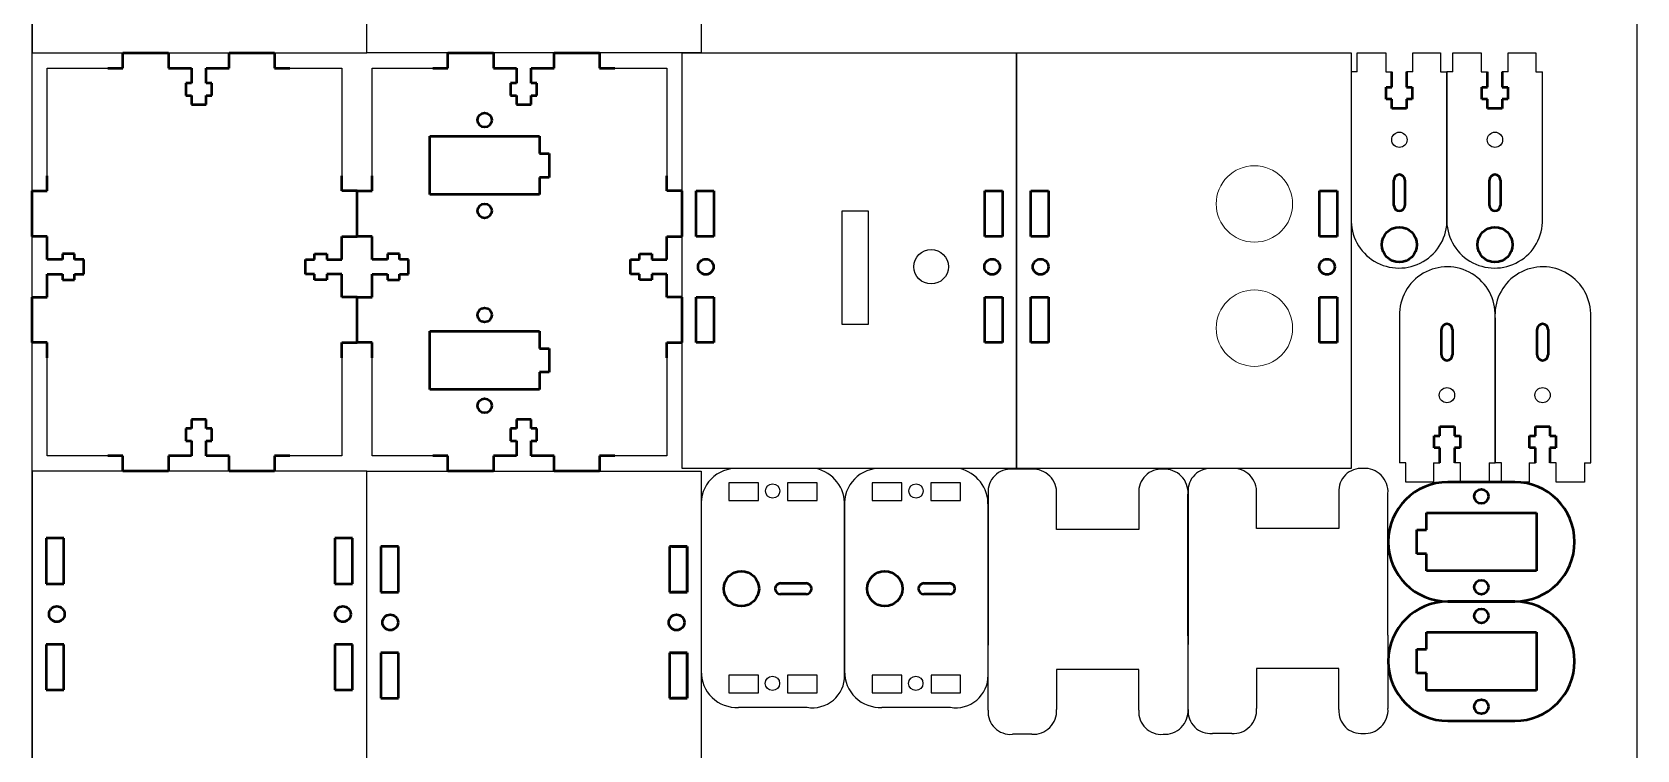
# Model space of a CAD drawing. Header units: millimetres. Extents: x 3153 to 3489, y 398 to 1818.
# Drawn here: x 3153.4 to 3489.2, y 1374 to 1524.2 of the extents above; entities that cross this region are included whole.
import ezdxf

# ---------------------------------------------------------------- set-up
doc = ezdxf.new("R2010")
doc.units = ezdxf.units.MM
doc.layers.add('Visible (ANSI)', color=7, linetype='Continuous', lineweight=50)

msp = doc.modelspace()

# ---------------------------------------------------------------- linework, layer by layer
for p, q in [((3430.66, 1515.87), (3430.66, 1519.87)), ((3430.66, 1519.87), (3436.6, 1519.87)), ((3436.6, 1519.87), (3436.6, 1515.87)), ((3442.25, 1515.87), (3442.25, 1519.87)), ((3442.25, 1519.87), (3448.04, 1519.87)), ((3448.04, 1519.87), (3448.04, 1515.87)), ((3450.66, 1515.87), (3450.66, 1519.87)), ((3450.66, 1519.87), (3456.6, 1519.87)), ((3456.6, 1519.87), (3456.6, 1515.87)), ((3462.25, 1515.87), (3462.25, 1519.87)), ((3462.25, 1519.87), (3468.04, 1519.87)), ((3468.04, 1519.87), (3468.04, 1515.87)), ((3429.38, 1515.87), (3429.38, 1484.57)), ((3430.66, 1515.87), (3429.38, 1515.87)), ((3436.6, 1515.87), (3437.9, 1515.87)), ((3442.25, 1515.87), (3440.95, 1515.87)), ((3448.04, 1515.87), (3449.38, 1515.87)), ((3449.38, 1485.74), (3449.38, 1515.87)), ((3449.38, 1515.87), (3449.38, 1484.57)), ((3450.66, 1515.87), (3449.38, 1515.87)), ((3456.6, 1515.87), (3457.9, 1515.87)), ((3462.25, 1515.87), (3460.95, 1515.87)), ((3468.04, 1515.87), (3469.38, 1515.87)), ((3469.38, 1485.74), (3469.38, 1515.87)), ((3439.49, 1464.15), (3439.49, 1434.02)), ((3459.49, 1434.02), (3459.49, 1465.33)), ((3459.49, 1464.15), (3459.49, 1434.02)), ((3479.49, 1434.02), (3479.49, 1465.33)), ((3440.83, 1434.02), (3439.49, 1434.02)), ((3440.83, 1430.02), (3440.83, 1434.02)), ((3446.63, 1434.02), (3446.63, 1430.02)), ((3446.63, 1434.02), (3447.93, 1434.02)), ((3452.27, 1434.02), (3450.97, 1434.02)), ((3452.27, 1430.02), (3452.27, 1434.02)), ((3458.22, 1434.02), (3459.49, 1434.02)), ((3458.22, 1434.02), (3458.22, 1430.02)), ((3460.83, 1434.02), (3459.49, 1434.02)), ((3460.83, 1430.02), (3460.83, 1434.02)), ((3466.63, 1434.02), (3466.63, 1430.02)), ((3466.63, 1434.02), (3467.93, 1434.02)), ((3472.27, 1434.02), (3470.97, 1434.02)), ((3472.27, 1430.02), (3472.27, 1434.02)), ((3478.22, 1434.02), (3479.49, 1434.02)), ((3478.22, 1434.02), (3478.22, 1430.02)), ((3317.34, 1432.88), (3301.07, 1432.88)), ((3347.34, 1432.88), (3331.07, 1432.88)), ((3362.53, 1432.71), (3358.49, 1432.71)), ((3404.38, 1432.88), (3400.34, 1432.88)), ((3353.4, 1427.69), (3353.4, 1422.13)), ((3367.73, 1420.13), (3367.73, 1427.5)), ((3384.94, 1427.69), (3384.94, 1420.13)), ((3395.23, 1422.13), (3395.23, 1427.5)), ((3395.24, 1427.85), (3395.24, 1422.29)), ((3409.58, 1420.29), (3409.58, 1427.66)), ((3426.79, 1427.85), (3426.79, 1420.29)), ((3437.08, 1422.29), (3437.08, 1427.66)), ((3446.63, 1430.02), (3440.83, 1430.02)), ((3458.22, 1430.02), (3452.27, 1430.02)), ((3466.63, 1430.02), (3460.83, 1430.02)), ((3478.22, 1430.02), (3472.27, 1430.02)), ((3293.4, 1424.99), (3293.4, 1390.42)), ((3323.4, 1389.58), (3323.4, 1425.68)), ((3323.4, 1424.99), (3323.4, 1390.42)), ((3353.4, 1389.58), (3353.4, 1425.68)), ((3353.4, 1422.13), (3353.4, 1395.86)), ((3395.23, 1397.82), (3395.23, 1422.13)), ((3395.24, 1422.29), (3395.24, 1396.02)), ((3426.79, 1420.29), (3409.58, 1420.29)), ((3437.08, 1397.99), (3437.08, 1422.29)), ((3384.94, 1420.13), (3367.73, 1420.13)), ((3353.4, 1382.26), (3353.4, 1397.82)), ((3395.23, 1397.82), (3395.23, 1382.45)), ((3395.24, 1382.42), (3395.24, 1397.99)), ((3437.08, 1397.99), (3437.08, 1382.62)), ((3384.94, 1390.82), (3367.73, 1390.82)), ((3367.73, 1390.82), (3367.73, 1382.45)), ((3384.94, 1382.26), (3384.94, 1390.82)), ((3426.79, 1390.99), (3409.58, 1390.99)), ((3409.58, 1390.99), (3409.58, 1382.62)), ((3426.79, 1382.42), (3426.79, 1390.99)), ((3301.21, 1382.88), (3315.52, 1382.88)), ((3331.21, 1382.88), (3345.52, 1382.88)), ((3362.53, 1377.24), (3358.49, 1377.24)), ((3404.38, 1377.4), (3400.34, 1377.4))]:
    msp.add_line(p, q)
at = {"color": 114, "true_color": 0x139b48}
msp.add_lwpolyline([(3153.39, 1818.22), (3489.16, 1818.22), (3489.16, 398.22), (3153.39, 398.22)], close=True, dxfattribs=at)
for points in [[(3223.4, 1581.52), (3153.39, 1581.52), (3153.4, 1519.87), (3223.4, 1519.87)], [(3293.4, 1519.88), (3223.4, 1519.87), (3223.4, 1581.52), (3293.4, 1581.52)], [(3289.38, 1519.87), (3359.38, 1519.87), (3359.38, 1432.88), (3289.38, 1432.88)], [(3359.38, 1519.87), (3429.38, 1519.87), (3429.38, 1432.88), (3359.38, 1432.88)], [(3322.91, 1486.82), (3328.33, 1486.82), (3328.33, 1463.01), (3322.91, 1463.01)], [(3223.4, 1432.34), (3153.4, 1432.34), (3153.4, 1370.7), (3223.4, 1370.7)], [(3293.4, 1370.7), (3223.4, 1370.7), (3223.4, 1432.34), (3293.4, 1432.34)], [(3299.16, 1426.18), (3305.36, 1426.18), (3305.36, 1429.88), (3299.16, 1429.88)], [(3311.46, 1426.18), (3317.66, 1426.18), (3317.66, 1429.88), (3311.46, 1429.88)], [(3329.16, 1426.18), (3335.36, 1426.18), (3335.36, 1429.88), (3329.16, 1429.88)], [(3341.46, 1426.18), (3347.66, 1426.18), (3347.66, 1429.88), (3341.46, 1429.88)], [(3299.17, 1385.88), (3305.37, 1385.88), (3305.37, 1389.58), (3299.17, 1389.58)], [(3311.47, 1385.88), (3317.67, 1385.88), (3317.67, 1389.58), (3311.47, 1389.58)], [(3329.17, 1385.88), (3335.37, 1385.88), (3335.37, 1389.58), (3329.17, 1389.58)], [(3341.47, 1385.88), (3347.67, 1385.88), (3347.67, 1389.58), (3341.47, 1389.58)]]:
    msp.add_lwpolyline(points, close=True)
for points in [[(3156.57, 1516.7), (3172.39, 1516.7)], [(3156.57, 1490.96), (3156.57, 1516.7)], [(3204.14, 1516.7), (3218.21, 1516.7)], [(3218.21, 1516.7), (3218.21, 1490.96)], [(3224.56, 1516.7), (3240.38, 1516.7)], [(3224.56, 1490.96), (3224.56, 1516.7)], [(3272.13, 1516.7), (3286.2, 1516.7)], [(3286.2, 1516.7), (3286.2, 1490.96)], [(3172.39, 1435.52), (3156.57, 1435.52), (3156.57, 1459.21)], [(3218.21, 1459.21), (3218.21, 1435.52), (3204.14, 1435.52)], [(3240.38, 1435.52), (3224.56, 1435.52), (3224.56, 1459.21)], [(3286.2, 1459.21), (3286.2, 1435.52), (3272.13, 1435.52)]]:
    msp.add_lwpolyline(points)
for centre, radius in [((3439.46, 1501.68), 1.6), ((3459.46, 1501.68), 1.6), ((3341.5, 1475.09), 3.6), ((3449.42, 1448.22), 1.6), ((3469.42, 1448.22), 1.6), ((3308.33, 1428.17), 1.5), ((3338.33, 1428.17), 1.5), ((3308.29, 1387.89), 1.5), ((3338.29, 1387.89), 1.5)]:
    msp.add_circle(centre, radius)
at = {"color": 7, "linetype": 'Continuous', "lineweight": 15}
for centre in [(3409.13, 1488.25), (3409.13, 1462.25)]:
    msp.add_circle(centre, 8, dxfattribs=at)
for centre, radius, start, end in [((3439.4, 1484.84), 10.02, 181.5316, 5.1889), ((3459.4, 1484.84), 10.02, 181.5316, 5.1889), ((3449.48, 1465.06), 10.02, 1.5316, 185.1889), ((3469.48, 1465.06), 10.02, 1.5316, 185.1889), ((3300.71, 1425.55), 7.33, 87.1208, 184.3987), ((3315.72, 1425.37), 7.68, 357.7118, 77.7969), ((3330.71, 1425.55), 7.33, 87.1208, 184.3987), ((3345.72, 1425.37), 7.68, 357.7118, 77.7969), ((3358.1, 1428.01), 4.71, 85.2541, 183.942), ((3362.84, 1427.81), 4.91, 356.28, 93.524), ((3389.64, 1428.01), 4.71, 85.2541, 183.942), ((3390.34, 1427.81), 4.91, 356.28, 93.524), ((3399.95, 1428.18), 4.71, 85.2541, 183.942), ((3404.68, 1427.98), 4.91, 356.28, 93.524), ((3431.49, 1428.18), 4.71, 85.2541, 183.942), ((3432.18, 1427.98), 4.91, 356.28, 93.524), ((3300.78, 1390.25), 7.39, 178.7171, 273.3578), ((3330.78, 1390.25), 7.39, 178.7171, 273.3578), ((3316.69, 1389.49), 6.71, 260.0099, 0.7789), ((3346.69, 1389.49), 6.71, 260.0099, 0.7789), ((3358.1, 1381.93), 4.71, 176.058, 274.7459), ((3362.84, 1382.13), 4.91, 266.476, 3.72), ((3389.64, 1381.93), 4.71, 176.058, 274.7459), ((3390.34, 1382.13), 4.91, 266.476, 3.72), ((3399.95, 1382.1), 4.71, 176.058, 274.7459), ((3404.68, 1382.3), 4.91, 266.476, 3.72), ((3431.49, 1382.1), 4.71, 176.058, 274.7459), ((3432.18, 1382.3), 4.91, 266.476, 3.72)]:
    msp.add_arc(centre, radius, start, end)
at = {"layer": 'Visible (ANSI)'}
for p, q in [((3172.39, 1519.87), (3181.91, 1519.87)), ((3172.39, 1516.7), (3172.39, 1519.87)), ((3181.91, 1519.87), (3181.91, 1516.7)), ((3194.61, 1519.87), (3204.14, 1519.87)), ((3194.61, 1516.7), (3194.61, 1519.87)), ((3204.14, 1519.87), (3204.14, 1516.7)), ((3240.38, 1519.87), (3249.91, 1519.87)), ((3240.38, 1516.7), (3240.38, 1519.87)), ((3249.91, 1519.87), (3249.91, 1516.7)), ((3262.61, 1519.87), (3272.13, 1519.87)), ((3262.61, 1516.7), (3262.61, 1519.87)), ((3272.13, 1519.87), (3272.13, 1516.7)), ((3169.21, 1516.7), (3172.39, 1516.7)), ((3181.91, 1516.7), (3186.74, 1516.7)), ((3186.74, 1516.7), (3186.74, 1513.52)), ((3189.79, 1513.52), (3189.79, 1516.7)), ((3189.79, 1516.7), (3194.61, 1516.7)), ((3204.14, 1516.7), (3207.31, 1516.7)), ((3237.21, 1516.7), (3240.38, 1516.7)), ((3249.91, 1516.7), (3254.73, 1516.7)), ((3254.73, 1516.7), (3254.73, 1513.52)), ((3257.78, 1513.52), (3257.78, 1516.7)), ((3257.78, 1516.7), (3262.61, 1516.7)), ((3272.13, 1516.7), (3275.31, 1516.7)), ((3437.9, 1512.7), (3437.9, 1515.87)), ((3440.95, 1515.87), (3440.95, 1512.7)), ((3457.9, 1512.7), (3457.9, 1515.87)), ((3460.95, 1515.87), (3460.95, 1512.7)), ((3185.53, 1513.52), (3185.53, 1510.98)), ((3186.74, 1513.52), (3185.53, 1513.52)), ((3185.53, 1510.98), (3186.74, 1510.98)), ((3186.74, 1510.98), (3186.74, 1509.08)), ((3190.99, 1513.52), (3189.79, 1513.52)), ((3189.79, 1510.98), (3190.99, 1510.98)), ((3189.79, 1509.08), (3189.79, 1510.98)), ((3190.99, 1510.98), (3190.99, 1513.52)), ((3253.52, 1513.52), (3253.52, 1510.98)), ((3254.73, 1513.52), (3253.52, 1513.52)), ((3253.52, 1510.98), (3254.73, 1510.98)), ((3254.73, 1510.98), (3254.73, 1509.08)), ((3258.99, 1513.52), (3257.78, 1513.52)), ((3257.78, 1510.98), (3258.99, 1510.98)), ((3257.78, 1509.08), (3257.78, 1510.98)), ((3258.99, 1510.98), (3258.99, 1513.52)), ((3436.69, 1512.7), (3437.9, 1512.7)), ((3436.69, 1510.16), (3436.69, 1512.7)), ((3440.95, 1512.7), (3442.15, 1512.7)), ((3442.15, 1512.7), (3442.15, 1510.16)), ((3456.69, 1512.7), (3457.9, 1512.7)), ((3456.69, 1510.16), (3456.69, 1512.7)), ((3460.95, 1512.7), (3462.15, 1512.7)), ((3462.15, 1512.7), (3462.15, 1510.16)), ((3186.74, 1509.08), (3189.79, 1509.08)), ((3254.73, 1509.08), (3257.78, 1509.08)), ((3437.9, 1510.16), (3436.69, 1510.16)), ((3437.9, 1508.25), (3437.9, 1510.16)), ((3440.95, 1508.25), (3437.9, 1508.25)), ((3440.95, 1510.16), (3440.95, 1508.25)), ((3442.15, 1510.16), (3440.95, 1510.16)), ((3457.9, 1510.16), (3456.69, 1510.16)), ((3457.9, 1508.25), (3457.9, 1510.16)), ((3460.95, 1508.25), (3457.9, 1508.25)), ((3460.95, 1510.16), (3460.95, 1508.25)), ((3462.15, 1510.16), (3460.95, 1510.16)), ((3236.58, 1490.2), (3236.58, 1502.4)), ((3236.58, 1502.4), (3259.58, 1502.4)), ((3259.58, 1502.4), (3259.58, 1498.8)), ((3259.58, 1498.8), (3261.58, 1498.8)), ((3261.58, 1498.8), (3261.58, 1493.8)), ((3153.4, 1481.44), (3153.4, 1490.96)), ((3153.4, 1490.96), (3156.57, 1490.96)), ((3156.57, 1490.96), (3156.57, 1494.14)), ((3218.21, 1490.96), (3218.21, 1494.14)), ((3221.39, 1490.96), (3218.21, 1490.96)), ((3221.39, 1481.44), (3221.39, 1490.96)), ((3221.39, 1490.96), (3224.56, 1490.96)), ((3221.39, 1481.44), (3221.39, 1490.96)), ((3224.56, 1490.96), (3224.56, 1494.14)), ((3261.58, 1493.8), (3259.58, 1493.8)), ((3259.58, 1493.8), (3259.58, 1490.2)), ((3286.2, 1490.96), (3286.2, 1494.14)), ((3289.38, 1490.96), (3286.2, 1490.96)), ((3289.38, 1481.44), (3289.38, 1490.96)), ((3292.35, 1490.96), (3296.05, 1490.96)), ((3292.35, 1481.44), (3292.35, 1490.96)), ((3296.05, 1490.96), (3296.05, 1481.44)), ((3352.71, 1490.96), (3356.41, 1490.96)), ((3352.71, 1481.44), (3352.71, 1490.96)), ((3353.26, 1490.96), (3356.44, 1490.96)), ((3356.41, 1490.96), (3356.41, 1481.44)), ((3356.44, 1490.96), (3356.44, 1481.44)), ((3362.35, 1490.96), (3365.52, 1490.96)), ((3362.35, 1481.44), (3362.35, 1490.96)), ((3362.35, 1490.96), (3366.05, 1490.96)), ((3362.35, 1481.44), (3362.35, 1490.96)), ((3366.05, 1490.96), (3366.05, 1481.44)), ((3422.74, 1490.96), (3426.44, 1490.96)), ((3422.74, 1481.44), (3422.74, 1490.96)), ((3423.26, 1490.96), (3426.44, 1490.96)), ((3426.44, 1490.96), (3426.44, 1481.44)), ((3426.44, 1490.96), (3426.44, 1481.44)), ((3438.31, 1487.92), (3438.31, 1493.25)), ((3440.6, 1493.25), (3440.6, 1487.92)), ((3458.31, 1487.92), (3458.31, 1493.25)), ((3460.6, 1493.25), (3460.6, 1487.92)), ((3259.58, 1490.2), (3236.58, 1490.2)), ((3156.57, 1481.44), (3153.4, 1481.44)), ((3156.57, 1476.61), (3156.57, 1481.44)), ((3218.21, 1476.61), (3218.21, 1481.44)), ((3218.21, 1481.44), (3221.39, 1481.44)), ((3224.56, 1481.44), (3221.39, 1481.44)), ((3224.56, 1476.61), (3224.56, 1481.44)), ((3286.2, 1476.61), (3286.2, 1481.44)), ((3286.2, 1481.44), (3289.38, 1481.44)), ((3296.05, 1481.44), (3292.35, 1481.44)), ((3356.41, 1481.44), (3352.71, 1481.44)), ((3356.44, 1481.44), (3353.26, 1481.44)), ((3365.52, 1481.44), (3362.35, 1481.44)), ((3366.05, 1481.44), (3362.35, 1481.44)), ((3426.44, 1481.44), (3422.74, 1481.44)), ((3426.44, 1481.44), (3423.26, 1481.44)), ((3159.75, 1477.82), (3159.75, 1476.61)), ((3162.29, 1477.82), (3159.75, 1477.82)), ((3162.29, 1476.61), (3162.29, 1477.82)), ((3212.5, 1477.82), (3215.04, 1477.82)), ((3212.5, 1476.61), (3212.5, 1477.82)), ((3215.04, 1477.82), (3215.04, 1476.61)), ((3227.74, 1477.82), (3227.74, 1476.61)), ((3230.28, 1477.82), (3227.74, 1477.82)), ((3230.28, 1476.61), (3230.28, 1477.82)), ((3280.49, 1477.82), (3283.03, 1477.82)), ((3280.49, 1476.61), (3280.49, 1477.82)), ((3283.03, 1477.82), (3283.03, 1476.61)), ((3159.75, 1476.61), (3156.57, 1476.61)), ((3164.19, 1476.61), (3162.29, 1476.61)), ((3164.19, 1473.56), (3164.19, 1476.61)), ((3210.59, 1473.56), (3210.59, 1476.61)), ((3210.59, 1476.61), (3212.5, 1476.61)), ((3215.04, 1476.61), (3218.21, 1476.61)), ((3227.74, 1476.61), (3224.56, 1476.61)), ((3232.18, 1476.61), (3230.28, 1476.61)), ((3232.18, 1473.56), (3232.18, 1476.61)), ((3278.58, 1473.56), (3278.58, 1476.61)), ((3278.58, 1476.61), (3280.49, 1476.61)), ((3283.03, 1476.61), (3286.2, 1476.61)), ((3156.57, 1473.56), (3159.75, 1473.56)), ((3156.57, 1468.74), (3156.57, 1473.56)), ((3159.75, 1473.56), (3159.75, 1472.36)), ((3159.75, 1472.36), (3162.29, 1472.36)), ((3162.29, 1473.56), (3164.19, 1473.56)), ((3162.29, 1472.36), (3162.29, 1473.56)), ((3212.5, 1473.56), (3210.59, 1473.56)), ((3212.5, 1472.36), (3212.5, 1473.56)), ((3215.04, 1472.36), (3212.5, 1472.36)), ((3215.04, 1473.56), (3215.04, 1472.36)), ((3218.21, 1473.56), (3215.04, 1473.56)), ((3218.21, 1468.74), (3218.21, 1473.56)), ((3224.56, 1473.56), (3227.74, 1473.56)), ((3224.56, 1468.74), (3224.56, 1473.56)), ((3227.74, 1473.56), (3227.74, 1472.36)), ((3227.74, 1472.36), (3230.28, 1472.36)), ((3230.28, 1473.56), (3232.18, 1473.56)), ((3230.28, 1472.36), (3230.28, 1473.56)), ((3280.49, 1473.56), (3278.58, 1473.56)), ((3280.49, 1472.36), (3280.49, 1473.56)), ((3283.03, 1472.36), (3280.49, 1472.36)), ((3283.03, 1473.56), (3283.03, 1472.36)), ((3286.2, 1473.56), (3283.03, 1473.56)), ((3286.2, 1468.74), (3286.2, 1473.56)), ((3153.4, 1459.21), (3153.4, 1468.74)), ((3153.4, 1468.74), (3156.57, 1468.74)), ((3221.39, 1468.74), (3218.21, 1468.74)), ((3221.39, 1459.21), (3221.39, 1468.74)), ((3221.39, 1468.74), (3224.56, 1468.74)), ((3221.39, 1459.21), (3221.39, 1468.74)), ((3289.38, 1468.74), (3286.2, 1468.74)), ((3289.38, 1459.21), (3289.38, 1468.74)), ((3292.35, 1468.74), (3295.52, 1468.74)), ((3292.35, 1459.21), (3292.35, 1468.74)), ((3292.35, 1468.74), (3296.05, 1468.74)), ((3292.35, 1459.21), (3292.35, 1468.74)), ((3296.05, 1468.74), (3296.05, 1459.21)), ((3352.74, 1468.74), (3356.44, 1468.74)), ((3352.74, 1459.21), (3352.74, 1468.74)), ((3353.26, 1468.74), (3356.44, 1468.74)), ((3356.44, 1468.74), (3356.44, 1459.21)), ((3356.44, 1468.74), (3356.44, 1459.21)), ((3362.35, 1468.74), (3365.52, 1468.74)), ((3362.35, 1459.21), (3362.35, 1468.74)), ((3362.35, 1468.74), (3366.05, 1468.74)), ((3362.35, 1459.21), (3362.35, 1468.74)), ((3366.05, 1468.74), (3366.05, 1459.21)), ((3422.74, 1468.74), (3426.44, 1468.74)), ((3422.74, 1459.21), (3422.74, 1468.74)), ((3423.26, 1468.74), (3426.44, 1468.74)), ((3426.44, 1468.74), (3426.44, 1459.21)), ((3426.44, 1468.74), (3426.44, 1459.21)), ((3236.58, 1449.4), (3236.58, 1461.6)), ((3236.58, 1461.6), (3259.58, 1461.6)), ((3259.58, 1461.6), (3259.58, 1458)), ((3448.27, 1456.64), (3448.27, 1461.98)), ((3450.56, 1461.98), (3450.56, 1456.64)), ((3468.27, 1456.64), (3468.27, 1461.98)), ((3470.56, 1461.98), (3470.56, 1456.64)), ((3156.57, 1459.21), (3153.4, 1459.21)), ((3156.57, 1456.04), (3156.57, 1459.21)), ((3218.21, 1456.04), (3218.21, 1459.21)), ((3218.21, 1459.21), (3221.39, 1459.21)), ((3224.56, 1459.21), (3221.39, 1459.21)), ((3224.56, 1456.04), (3224.56, 1459.21)), ((3259.58, 1458), (3261.58, 1458)), ((3261.58, 1458), (3261.58, 1453)), ((3286.2, 1456.04), (3286.2, 1459.21)), ((3286.2, 1459.21), (3289.38, 1459.21)), ((3295.52, 1459.21), (3292.35, 1459.21)), ((3296.05, 1459.21), (3292.35, 1459.21)), ((3356.44, 1459.21), (3352.74, 1459.21)), ((3356.44, 1459.21), (3353.26, 1459.21)), ((3365.52, 1459.21), (3362.35, 1459.21)), ((3366.05, 1459.21), (3362.35, 1459.21)), ((3426.44, 1459.21), (3422.74, 1459.21)), ((3426.44, 1459.21), (3423.26, 1459.21)), ((3261.58, 1453), (3259.58, 1453)), ((3259.58, 1453), (3259.58, 1449.4)), ((3259.58, 1449.4), (3236.58, 1449.4)), ((3185.53, 1441.23), (3185.53, 1438.69)), ((3186.74, 1441.23), (3185.53, 1441.23)), ((3189.79, 1443.14), (3186.74, 1443.14)), ((3186.74, 1443.14), (3186.74, 1441.23)), ((3189.79, 1441.23), (3189.79, 1443.14)), ((3190.99, 1441.23), (3189.79, 1441.23)), ((3190.99, 1438.69), (3190.99, 1441.23)), ((3253.52, 1441.23), (3253.52, 1438.69)), ((3254.73, 1441.23), (3253.52, 1441.23)), ((3257.78, 1443.14), (3254.73, 1443.14)), ((3254.73, 1443.14), (3254.73, 1441.23)), ((3257.78, 1441.23), (3257.78, 1443.14)), ((3258.99, 1441.23), (3257.78, 1441.23)), ((3258.99, 1438.69), (3258.99, 1441.23)), ((3447.93, 1441.64), (3450.97, 1441.64)), ((3447.93, 1439.74), (3447.93, 1441.64)), ((3450.97, 1441.64), (3450.97, 1439.74)), ((3467.93, 1441.64), (3470.97, 1441.64)), ((3467.93, 1439.74), (3467.93, 1441.64)), ((3470.97, 1441.64), (3470.97, 1439.74)), ((3185.53, 1438.69), (3186.74, 1438.69)), ((3186.74, 1438.69), (3186.74, 1435.52)), ((3189.79, 1438.69), (3190.99, 1438.69)), ((3189.79, 1435.52), (3189.79, 1438.69)), ((3253.52, 1438.69), (3254.73, 1438.69)), ((3254.73, 1438.69), (3254.73, 1435.52)), ((3257.78, 1438.69), (3258.99, 1438.69)), ((3257.78, 1435.52), (3257.78, 1438.69)), ((3446.72, 1439.74), (3447.93, 1439.74)), ((3446.72, 1437.2), (3446.72, 1439.74)), ((3447.93, 1437.2), (3446.72, 1437.2)), ((3447.93, 1434.02), (3447.93, 1437.2)), ((3450.97, 1439.74), (3452.18, 1439.74)), ((3452.18, 1437.2), (3450.97, 1437.2)), ((3450.97, 1437.2), (3450.97, 1434.02)), ((3452.18, 1439.74), (3452.18, 1437.2)), ((3466.72, 1439.74), (3467.93, 1439.74)), ((3466.72, 1437.2), (3466.72, 1439.74)), ((3467.93, 1437.2), (3466.72, 1437.2)), ((3467.93, 1434.02), (3467.93, 1437.2)), ((3470.97, 1439.74), (3472.18, 1439.74)), ((3472.18, 1437.2), (3470.97, 1437.2)), ((3470.97, 1437.2), (3470.97, 1434.02)), ((3472.18, 1439.74), (3472.18, 1437.2)), ((3172.39, 1435.52), (3169.21, 1435.52)), ((3172.39, 1432.34), (3172.39, 1435.52)), ((3186.74, 1435.52), (3181.91, 1435.52)), ((3181.91, 1435.52), (3181.91, 1432.34)), ((3194.61, 1435.52), (3189.79, 1435.52)), ((3194.61, 1432.34), (3194.61, 1435.52)), ((3207.31, 1435.52), (3204.14, 1435.52)), ((3204.14, 1435.52), (3204.14, 1432.34)), ((3240.38, 1435.52), (3237.21, 1435.52)), ((3240.38, 1432.34), (3240.38, 1435.52)), ((3254.73, 1435.52), (3249.91, 1435.52)), ((3249.91, 1435.52), (3249.91, 1432.34)), ((3262.61, 1435.52), (3257.78, 1435.52)), ((3262.61, 1432.34), (3262.61, 1435.52)), ((3275.31, 1435.52), (3272.13, 1435.52)), ((3272.13, 1435.52), (3272.13, 1432.34)), ((3181.91, 1432.34), (3172.39, 1432.34)), ((3204.14, 1432.34), (3194.61, 1432.34)), ((3249.91, 1432.34), (3240.38, 1432.34)), ((3272.13, 1432.34), (3262.61, 1432.34)), ((3463.62, 1430.02), (3449.62, 1430.02)), ((3445.12, 1420.02), (3445.12, 1423.62)), ((3445.12, 1423.62), (3468.12, 1423.62)), ((3468.12, 1423.62), (3468.12, 1411.42)), ((3159.52, 1418.27), (3156.34, 1418.27)), ((3156.34, 1418.27), (3156.34, 1408.74)), ((3160.04, 1418.27), (3156.34, 1418.27)), ((3156.34, 1418.27), (3156.34, 1408.74)), ((3160.04, 1408.74), (3160.04, 1418.27)), ((3220.43, 1418.27), (3216.73, 1418.27)), ((3216.73, 1418.27), (3216.73, 1408.74)), ((3220.43, 1418.27), (3217.25, 1418.27)), ((3220.43, 1408.74), (3220.43, 1418.27)), ((3220.43, 1408.74), (3220.43, 1418.27)), ((3443.12, 1415.02), (3443.12, 1420.02)), ((3443.12, 1420.02), (3445.12, 1420.02)), ((3229.52, 1416.53), (3226.35, 1416.53)), ((3226.35, 1416.53), (3226.35, 1407)), ((3230.05, 1416.53), (3226.35, 1416.53)), ((3226.35, 1416.53), (3226.35, 1407)), ((3230.05, 1407), (3230.05, 1416.53)), ((3290.43, 1416.53), (3286.73, 1416.53)), ((3286.73, 1416.53), (3286.73, 1407)), ((3287.25, 1416.53), (3290.43, 1416.53)), ((3290.43, 1416.53), (3290.43, 1407)), ((3290.43, 1407), (3290.43, 1416.53)), ((3445.12, 1415.02), (3443.12, 1415.02)), ((3445.12, 1411.42), (3445.12, 1415.02)), ((3468.12, 1411.42), (3445.12, 1411.42)), ((3156.34, 1408.74), (3159.52, 1408.74)), ((3156.34, 1408.74), (3160.04, 1408.74)), ((3216.73, 1408.74), (3220.43, 1408.74)), ((3217.25, 1408.74), (3220.43, 1408.74)), ((3226.35, 1407), (3229.52, 1407)), ((3226.35, 1407), (3230.05, 1407)), ((3286.73, 1407), (3290.43, 1407)), ((3290.43, 1407), (3287.25, 1407)), ((3310, 1408.84), (3315.34, 1408.84)), ((3340, 1408.84), (3345.34, 1408.84)), ((3315.34, 1406.55), (3310, 1406.55)), ((3345.34, 1406.55), (3340, 1406.55)), ((3449.62, 1405.02), (3463.62, 1405.02)), ((3463.62, 1405.02), (3449.62, 1405.02)), ((3445.12, 1395.02), (3445.12, 1398.62)), ((3445.12, 1398.62), (3468.12, 1398.62)), ((3468.12, 1398.62), (3468.12, 1386.42)), ((3159.52, 1396.04), (3156.34, 1396.04)), ((3156.34, 1396.04), (3156.34, 1386.52)), ((3160.04, 1396.04), (3156.34, 1396.04)), ((3156.34, 1396.04), (3156.34, 1386.52)), ((3160.04, 1386.52), (3160.04, 1396.04)), ((3220.43, 1396.04), (3216.73, 1396.04)), ((3216.73, 1396.04), (3216.73, 1386.52)), ((3220.43, 1386.52), (3220.43, 1396.04)), ((3229.52, 1394.3), (3226.35, 1394.3)), ((3226.35, 1394.3), (3226.35, 1384.78)), ((3230.05, 1394.3), (3226.35, 1394.3)), ((3226.35, 1394.3), (3226.35, 1384.78)), ((3230.05, 1384.78), (3230.05, 1394.3)), ((3290.43, 1394.3), (3286.73, 1394.3)), ((3286.73, 1394.3), (3286.73, 1384.78)), ((3287.25, 1394.3), (3290.43, 1394.3)), ((3290.43, 1394.3), (3290.43, 1384.78)), ((3290.43, 1384.78), (3290.43, 1394.3)), ((3443.12, 1390.02), (3443.12, 1395.02)), ((3443.12, 1395.02), (3445.12, 1395.02)), ((3445.12, 1390.02), (3443.12, 1390.02)), ((3445.12, 1386.42), (3445.12, 1390.02)), ((3156.34, 1386.52), (3159.52, 1386.52)), ((3156.34, 1386.52), (3160.04, 1386.52)), ((3216.73, 1386.52), (3220.43, 1386.52)), ((3226.35, 1384.78), (3229.52, 1384.78)), ((3226.35, 1384.78), (3230.05, 1384.78)), ((3286.73, 1384.78), (3290.43, 1384.78)), ((3290.43, 1384.78), (3287.25, 1384.78)), ((3468.12, 1386.42), (3445.12, 1386.42)), ((3449.62, 1380.02), (3463.62, 1380.02))]:
    msp.add_line(p, q, dxfattribs=at)
for centre, radius in [((3248.08, 1505.8), 1.5), ((3248.08, 1486.8), 1.5), ((3439.46, 1479.72), 3.68), ((3459.46, 1479.72), 3.68), ((3294.35, 1475.09), 1.63), ((3354.26, 1475.09), 1.63), ((3364.39, 1475.09), 1.63), ((3424.32, 1475.09), 1.63), ((3248.08, 1465), 1.5), ((3248.08, 1446), 1.5), ((3456.62, 1427.02), 1.5), ((3301.8, 1407.7), 3.68), ((3331.8, 1407.7), 3.68), ((3456.62, 1408.02), 1.5), ((3158.57, 1402.39), 1.63), ((3218.43, 1402.39), 1.63), ((3456.62, 1402.02), 1.5), ((3228.33, 1400.65), 1.63), ((3288.23, 1400.65), 1.63), ((3456.62, 1383.02), 1.5)]:
    msp.add_circle(centre, radius, dxfattribs=at)
for centre, radius, start, end in [((3439.46, 1493.25), 1.14, 0, 180), ((3459.46, 1493.25), 1.14, 0, 180), ((3439.46, 1487.92), 1.14, 180, 0), ((3459.46, 1487.92), 1.14, 180, 0), ((3449.42, 1461.98), 1.14, 0, 180), ((3469.42, 1461.98), 1.14, 0, 180), ((3449.42, 1456.64), 1.14, 180, 0), ((3469.42, 1456.64), 1.14, 180, 0), ((3449.62, 1417.52), 12.5, 90, 270), ((3463.62, 1417.52), 12.5, 270, 90), ((3310, 1407.7), 1.14, 90, 270), ((3315.34, 1407.7), 1.14, 270, 90), ((3340, 1407.7), 1.14, 90, 270), ((3345.34, 1407.7), 1.14, 270, 90), ((3449.62, 1392.52), 12.5, 90, 270), ((3463.62, 1392.52), 12.5, 270, 90)]:
    msp.add_arc(centre, radius, start, end, dxfattribs=at)

doc.saveas('drawing.dxf')
